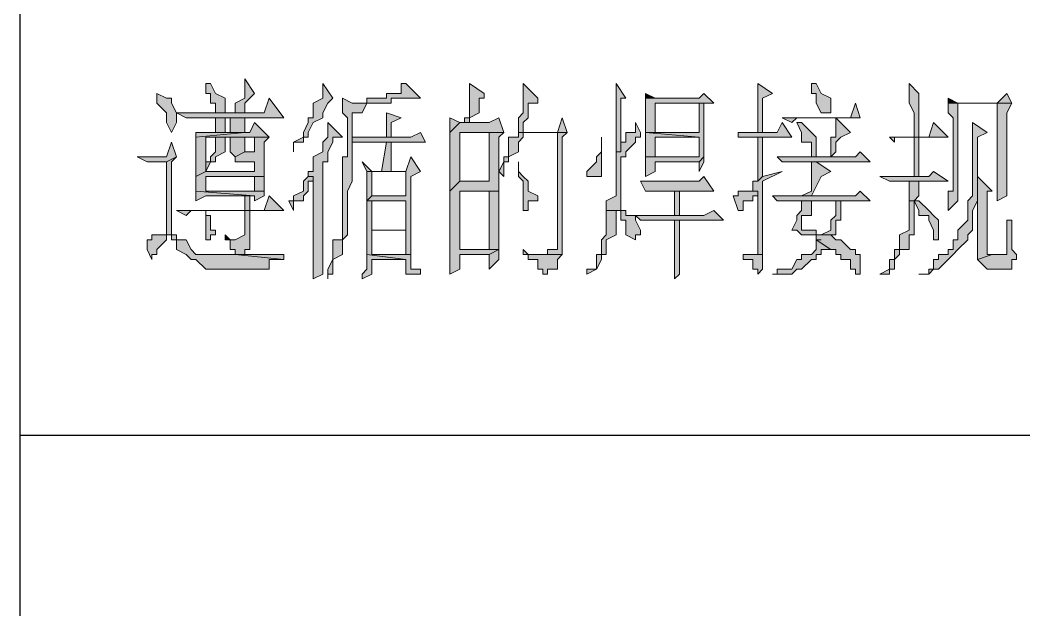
# Model space of a CAD drawing. Header units: millimetres. Extents: x 20 to 821, y 1 to 1134.
# Drawn here: x 557.64 to 594.63, y 965.16 to 986.9 of the extents above; entities that cross this region are included whole.
import ezdxf

# ---------------------------------------------------------------- set-up
doc = ezdxf.new("R2010")
doc.units = ezdxf.units.MM
doc.layers.add('1', color=7, linetype='Continuous')

msp = doc.modelspace()

# ---------------------------------------------------------------- hatches: boundary and pattern name
h = msp.add_hatch(color=0)
h.dxf.hatch_style = 2
h.paths.add_polyline_path([(565.92, 984.741732), (565.92, 984.021732), (565.56, 983.841732), (565.56, 983.481732), (565.92, 983.481732), (565.92, 983.841732), (566.1, 984.021732), (566.28, 984.201732)])
h = msp.add_hatch(color=0)
h.dxf.hatch_style = 2
h.paths.add_polyline_path([(564.48, 984.561732), (564.48, 984.201732), (564.66, 984.201732), (564.66, 983.841732), (564.84, 983.841732), (564.84, 983.481732), (565.2, 983.481732), (565.2, 984.021732), (564.84, 984.201732), (564.66, 984.561732)])
h = msp.add_hatch(color=0)
h.dxf.hatch_style = 2
h.paths.add_polyline_path([(568.8, 984.561732), (568.8, 984.021732), (568.44, 983.841732), (568.44, 983.301732), (568.26, 983.301732), (568.26, 983.121732), (568.08, 982.761732), (568.08, 982.581732), (567.72, 982.401732), (567.72, 982.041732), (567.72, 982.401732), (568.08, 982.401732), (568.08, 982.581732), (568.26, 982.581732), (568.26, 982.761732), (568.44, 983.121732), (568.8, 983.301732), (568.8, 983.481732), (568.98, 983.841732), (569.16, 984.021732)])
h = msp.add_hatch(color=0)
h.dxf.hatch_style = 2
h.paths.add_polyline_path([(571.86, 984.561732), (571.68, 984.561732), (571.68, 984.201732), (571.14, 984.201732), (571.14, 984.021732), (570.42, 984.021732), (570.42, 983.841732), (569.88, 983.841732), (570.42, 983.841732), (571.14, 983.841732), (571.32, 983.841732), (571.32, 984.021732), (572.4, 984.021732)])
h = msp.add_hatch(color=0)
h.dxf.hatch_style = 2
h.paths.add_polyline_path([(574.2, 984.561732), (574.2, 983.301732), (574.02, 983.301732), (574.02, 983.121732), (574.2, 983.121732), (574.2, 983.301732), (574.56, 983.481732), (574.56, 984.021732), (574.74, 984.021732), (574.74, 984.201732)])
h = msp.add_hatch(color=0)
h.dxf.hatch_style = 2
h.paths.add_polyline_path([(576.18, 984.561732), (576.18, 983.481732), (576, 983.301732), (576, 982.761732), (577.44, 982.761732), (577.44, 979.881732), (577.44, 979.701732), (577.44, 978.441732), (577.08, 978.441732), (577.08, 978.261732), (576.9, 978.261732), (577.62, 978.261732), (577.62, 978.441732), (577.62, 982.581732), (577.8, 982.761732), (576.18, 982.761732), (576.18, 983.121732), (576.36, 983.301732), (576.36, 983.841732), (576.72, 983.841732), (576.72, 984.021732)])
h = msp.add_hatch(color=0)
h.dxf.hatch_style = 2
h.paths.add_polyline_path([(579.6, 984.561732), (579.6, 982.041732), (579.78, 982.041732), (579.78, 984.021732), (579.96, 984.021732)])
h = msp.add_hatch(color=0)
h.dxf.hatch_style = 2
h.paths.add_polyline_path([(584.82, 984.561732), (584.82, 982.761732), (585, 982.761732), (585, 984.021732), (585.36, 984.201732)])
h = msp.add_hatch(color=0)
h.dxf.hatch_style = 2
h.paths.add_polyline_path([(586.8, 984.561732), (586.8, 984.201732), (586.98, 984.201732), (586.98, 983.841732), (587.16, 983.481732), (587.52, 983.481732), (587.52, 983.841732), (587.52, 984.021732), (587.16, 984.201732), (586.98, 984.561732)])
h = msp.add_hatch(color=0)
h.dxf.hatch_style = 2
h.paths.add_polyline_path([(590.4, 984.561732), (590.4, 983.841732), (590.58, 983.481732), (590.58, 982.581732), (590.76, 982.581732), (590.76, 984.201732)])
h = msp.add_hatch(color=0)
h.dxf.hatch_style = 2
h.paths.add_polyline_path([(562.68, 984.201732), (562.68, 983.841732), (563.04, 983.481732), (563.04, 983.121732), (563.22, 982.761732), (563.4, 983.121732), (563.4, 983.481732), (563.22, 983.841732), (563.22, 984.021732), (563.04, 984.021732)])
h = msp.add_hatch(color=0)
h.dxf.hatch_style = 2
h.paths.add_polyline_path([(566.82, 984.021732), (566.64, 983.481732), (563.4, 983.481732), (563.76, 983.301732), (567.36, 983.301732)])
h = msp.add_hatch(color=0)
h.dxf.hatch_style = 2
h.paths.add_polyline_path([(569.52, 984.021732), (569.52, 983.481732), (569.7, 983.301732), (569.7, 981.861732), (569.52, 981.861732), (569.52, 979.881732), (569.52, 979.701732), (569.52, 978.801732), (569.16, 978.801732), (569.16, 978.081732), (568.98, 977.721732), (568.98, 977.361732), (568.98, 977.541732), (569.16, 977.541732), (569.16, 977.721732), (569.16, 978.081732), (569.52, 978.261732), (569.52, 978.801732), (569.7, 978.981732), (569.7, 980.601732), (569.88, 980.961732), (569.88, 983.481732), (570.24, 983.481732), (570.42, 983.841732), (569.88, 983.841732)])
h = msp.add_hatch(color=0)
h.dxf.hatch_style = 2
h.paths.add_polyline_path([(580.68, 984.201732), (580.68, 984.021732), (581.04, 984.021732)])
h = msp.add_hatch(color=0)
h.dxf.hatch_style = 2
h.paths.add_polyline_path([(582.84, 984.201732), (582.66, 984.021732), (580.68, 984.021732), (580.68, 983.841732), (580.68, 982.761732), (581.04, 982.761732), (581.04, 983.841732), (582.66, 983.841732), (583.2, 983.841732)])
h = msp.add_hatch(color=0)
h.dxf.hatch_style = 2
h.paths.add_polyline_path([(594, 984.201732), (593.64, 983.841732), (591.84, 983.841732), (591.84, 983.481732), (592.02, 983.301732), (592.02, 980.601732), (591.84, 980.601732), (591.84, 980.241732), (591.84, 979.881732), (592.2, 980.241732), (592.2, 983.841732), (593.64, 983.841732), (594.18, 983.841732)])
h = msp.add_hatch(color=0)
h.dxf.hatch_style = 2
h.paths.add_polyline_path([(591.84, 984.021732), (591.84, 983.841732), (592.2, 983.841732)])
h = msp.add_hatch(color=0)
h.dxf.hatch_style = 2
h.paths.add_polyline_path([(583.2, 983.841732), (582.66, 983.841732), (582.66, 982.761732), (580.68, 982.761732), (582.66, 982.581732), (582.66, 981.861732), (581.04, 981.861732), (580.68, 981.861732), (580.68, 981.681732), (580.68, 981.141732), (581.04, 981.321732), (581.04, 981.681732), (582.66, 981.681732), (582.84, 981.861732), (582.84, 983.481732), (582.84, 983.841732)])
h = msp.add_hatch(color=0)
h.dxf.hatch_style = 2
h.paths.add_polyline_path([(588.42, 983.841732), (588.24, 983.301732), (585.72, 983.301732), (586.08, 983.121732), (586.26, 983.301732), (588.6, 983.301732)])
h = msp.add_hatch(color=0)
h.dxf.hatch_style = 2
h.paths.add_polyline_path([(594.18, 983.841732), (593.64, 983.841732), (593.64, 980.241732), (594, 980.421732), (594, 983.481732)])
h = msp.add_hatch(color=0)
h.dxf.hatch_style = 2
h.paths.add_polyline_path([(565.92, 983.301732), (565.38, 983.301732), (565.38, 982.761732), (564.48, 982.761732), (565.92, 982.761732)])
h = msp.add_hatch(color=0)
h.dxf.hatch_style = 2
h.paths.add_polyline_path([(564.84, 982.761732), (565.2, 982.761732), (565.2, 983.301732), (564.84, 983.301732)])
h = msp.add_hatch(color=0)
h.dxf.hatch_style = 2
h.paths.add_polyline_path([(571.14, 983.481732), (571.14, 982.581732), (569.88, 982.581732), (571.32, 982.581732), (571.32, 983.121732), (571.68, 983.301732)])
h = msp.add_hatch(color=0)
h.dxf.hatch_style = 2
h.paths.add_polyline_path([(573.48, 983.301732), (573.48, 982.761732), (573.84, 983.121732)])
h = msp.add_hatch(color=0)
h.dxf.hatch_style = 2
h.paths.add_polyline_path([(575.28, 983.301732), (574.92, 983.121732), (573.84, 983.121732), (573.48, 982.761732), (573.48, 980.601732), (573.84, 980.961732), (573.84, 982.761732), (574.92, 982.761732), (575.46, 982.761732)])
h = msp.add_hatch(color=0)
h.dxf.hatch_style = 2
h.paths.add_polyline_path([(577.62, 983.301732), (577.44, 982.761732), (576.18, 982.761732), (577.8, 982.761732)])
h = msp.add_hatch(color=0)
h.dxf.hatch_style = 2
h.paths.add_polyline_path([(587.7, 983.301732), (587.7, 982.581732), (587.52, 982.581732), (587.52, 981.861732), (587.16, 981.861732), (587.52, 981.861732), (587.7, 982.041732), (587.7, 982.401732), (587.88, 982.581732), (588.24, 982.761732)])
h = msp.add_hatch(color=0)
h.dxf.hatch_style = 2
h.paths.add_polyline_path([(566.28, 983.121732), (566.1, 982.761732), (565.92, 982.761732), (564.12, 982.581732), (564.12, 981.141732), (564.48, 981.321732), (564.48, 982.581732), (564.84, 982.581732), (566.82, 982.581732)])
h = msp.add_hatch(color=0)
h.dxf.hatch_style = 2
h.paths.add_polyline_path([(568.98, 983.121732), (568.98, 982.581732), (568.8, 982.401732), (568.8, 982.041732), (568.44, 981.861732), (568.44, 981.321732), (568.26, 981.321732), (568.26, 981.141732), (568.44, 981.141732), (568.44, 977.361732), (568.8, 977.541732), (568.8, 981.681732), (568.98, 981.681732), (568.98, 982.041732), (569.16, 982.401732), (569.16, 982.581732), (569.52, 982.581732)])
h = msp.add_hatch(color=0)
h.dxf.hatch_style = 2
h.paths.add_polyline_path([(580.32, 983.121732), (580.32, 982.761732), (579.96, 982.761732), (579.96, 982.401732), (579.78, 982.401732), (579.78, 982.041732), (579.6, 982.041732), (579.6, 980.421732), (579.24, 980.241732), (579.24, 979.881732), (579.78, 979.881732), (579.78, 979.701732), (579.78, 979.521732), (579.96, 979.521732), (579.96, 979.161732), (579.96, 978.981732), (580.32, 978.801732), (580.32, 978.981732), (580.5, 978.981732), (580.5, 979.161732), (580.32, 979.521732), (580.32, 979.701732), (579.96, 979.701732), (579.96, 979.881732), (579.78, 979.881732), (579.78, 981.861732), (579.96, 981.861732), (579.96, 982.041732), (580.32, 982.401732), (580.32, 982.581732), (580.5, 982.581732), (580.5, 982.761732)])
h = msp.add_hatch(color=0)
h.dxf.hatch_style = 2
h.paths.add_polyline_path([(585.72, 983.121732), (585.54, 982.761732), (584.1, 982.761732), (584.1, 982.581732), (586.08, 982.581732)])
h = msp.add_hatch(color=0)
h.dxf.hatch_style = 2
h.paths.add_polyline_path([(586.44, 983.121732), (586.26, 983.121732), (586.44, 982.761732), (586.44, 982.401732), (586.8, 982.401732), (586.8, 981.861732), (586.98, 981.861732), (586.98, 982.581732), (586.8, 982.761732)])
h = msp.add_hatch(color=0)
h.dxf.hatch_style = 2
h.paths.add_polyline_path([(591.3, 983.121732), (591.12, 982.581732), (589.68, 982.581732), (589.86, 982.401732), (589.86, 982.581732), (590.04, 982.581732), (591.84, 982.581732)])
h = msp.add_hatch(color=0)
h.dxf.hatch_style = 2
h.paths.add_polyline_path([(592.74, 983.121732), (592.74, 980.421732), (592.56, 980.241732), (592.56, 979.521732), (592.2, 979.161732), (592.2, 978.981732), (592.2, 978.801732), (592.02, 978.801732), (592.02, 978.441732), (591.84, 978.441732), (591.84, 978.261732), (591.48, 978.261732), (591.48, 978.081732), (591.3, 978.081732), (591.3, 977.721732), (591.12, 977.721732), (591.12, 977.541732), (590.76, 977.541732), (591.12, 977.541732), (591.3, 977.721732), (591.48, 977.721732), (591.84, 978.081732), (592.02, 978.261732), (592.2, 978.441732), (592.56, 978.801732), (592.56, 978.981732), (592.74, 979.161732), (592.74, 979.881732), (592.92, 980.241732), (592.92, 982.581732), (593.28, 982.761732)])
h = msp.add_hatch(color=0)
h.dxf.hatch_style = 2
h.paths.add_polyline_path([(564.12, 982.761732), (564.12, 982.581732), (565.92, 982.761732)])
h = msp.add_hatch(color=0)
h.dxf.hatch_style = 2
h.paths.add_polyline_path([(566.82, 982.581732), (566.28, 982.581732), (566.28, 982.041732), (565.92, 982.041732), (565.56, 981.861732), (565.56, 981.681732), (565.92, 981.681732), (566.28, 981.681732), (566.28, 981.321732), (564.48, 981.321732), (564.12, 981.141732), (564.12, 980.601732), (566.28, 980.421732), (566.28, 980.241732), (566.64, 980.421732), (566.64, 980.601732), (564.48, 980.601732), (564.48, 981.141732), (566.28, 981.141732), (566.64, 981.141732), (566.64, 982.401732)])
h = msp.add_hatch(color=0)
h.dxf.hatch_style = 2
h.paths.add_polyline_path([(564.84, 982.581732), (564.84, 982.041732), (564.66, 981.861732), (564.66, 981.681732), (564.48, 981.681732), (564.48, 981.321732), (564.66, 981.681732), (564.84, 981.681732), (564.84, 981.861732), (565.2, 982.041732), (565.2, 982.581732), (565.38, 982.581732)])
h = msp.add_hatch(color=0)
h.dxf.hatch_style = 2
h.paths.add_polyline_path([(565.92, 982.581732), (564.84, 982.581732), (565.38, 982.581732), (565.38, 982.041732), (565.56, 981.861732), (565.92, 982.041732)])
h = msp.add_hatch(color=0)
h.dxf.hatch_style = 2
h.paths.add_polyline_path([(572.4, 982.761732), (572.04, 982.581732), (569.88, 982.581732), (569.88, 982.401732), (572.58, 982.401732)])
h = msp.add_hatch(color=0)
h.dxf.hatch_style = 2
h.paths.add_polyline_path([(575.46, 982.761732), (574.92, 982.761732), (574.92, 980.961732), (573.84, 980.961732), (573.48, 980.601732), (573.48, 977.541732), (573.84, 977.721732), (573.84, 978.261732), (574.92, 978.261732), (575.28, 978.441732), (573.84, 978.441732), (573.84, 980.601732), (575.28, 980.601732), (575.28, 980.961732), (575.28, 982.581732)])
h = msp.add_hatch(color=0)
h.dxf.hatch_style = 2
h.paths.add_polyline_path([(576, 982.761732), (576, 982.581732), (575.64, 982.581732), (575.64, 981.861732), (575.46, 981.861732), (575.46, 981.681732), (575.28, 981.321732), (575.46, 981.141732), (575.46, 981.681732), (575.64, 981.681732), (575.64, 981.861732), (576, 982.041732), (576, 982.401732), (576.18, 982.581732), (576.18, 982.761732), (577.44, 982.761732)])
h = msp.add_hatch(color=0)
h.dxf.hatch_style = 2
h.paths.add_polyline_path([(579.06, 982.581732), (579.06, 982.041732), (578.88, 981.861732), (578.88, 981.681732), (578.52, 981.321732), (578.52, 981.141732), (578.88, 981.141732), (579.06, 981.141732), (579.06, 981.321732)])
h = msp.add_hatch(color=0)
h.dxf.hatch_style = 2
h.paths.add_polyline_path([(580.68, 982.761732), (580.68, 981.861732), (581.04, 981.861732), (581.04, 982.581732), (582.66, 982.581732)])
h = msp.add_hatch(color=0)
h.dxf.hatch_style = 2
h.paths.add_polyline_path([(585, 982.581732), (584.82, 982.581732), (584.82, 980.961732), (585, 981.141732)])
h = msp.add_hatch(color=0)
h.dxf.hatch_style = 2
h.paths.add_polyline_path([(590.58, 981.141732), (590.76, 981.141732), (590.76, 982.581732), (590.58, 982.581732)])
h = msp.add_hatch(color=0)
h.dxf.hatch_style = 2
h.paths.add_polyline_path([(563.22, 982.401732), (563.04, 981.861732), (561.96, 981.861732), (562.32, 981.681732), (563.04, 981.681732), (563.4, 981.861732)])
h = msp.add_hatch(color=0)
h.dxf.hatch_style = 2
h.paths.add_polyline_path([(571.32, 982.401732), (571.14, 982.401732), (570.96, 981.321732), (570.6, 981.321732), (571.32, 981.321732)])
h = msp.add_hatch(color=0)
h.dxf.hatch_style = 2
h.paths.add_polyline_path([(563.4, 981.861732), (563.04, 981.681732), (563.04, 978.981732), (562.68, 978.981732), (563.22, 978.981732), (563.22, 978.801732), (563.4, 978.801732), (563.4, 978.441732), (563.76, 978.261732), (563.94, 978.081732), (564.12, 978.081732), (564.48, 977.721732), (565.2, 977.721732), (566.82, 977.721732), (566.82, 978.081732), (567.36, 978.081732), (565.56, 978.261732), (564.12, 978.261732), (563.94, 978.441732), (563.76, 978.801732), (563.4, 978.801732), (563.4, 978.981732), (563.22, 978.981732), (563.22, 979.161732), (563.22, 981.681732)])
h = msp.add_hatch(color=0)
h.dxf.hatch_style = 2
h.paths.add_polyline_path([(572.04, 981.861732), (571.86, 981.321732), (570.42, 981.321732), (571.86, 981.321732), (571.86, 980.421732), (570.6, 980.421732), (570.42, 980.241732), (571.86, 980.241732), (571.86, 979.161732), (570.6, 979.161732), (571.86, 979.161732), (571.86, 978.261732), (570.6, 978.261732), (572.04, 978.261732), (572.04, 978.441732), (572.04, 981.141732), (572.4, 981.321732)])
h = msp.add_hatch(color=0)
h.dxf.hatch_style = 2
h.paths.add_polyline_path([(582.84, 981.861732), (582.66, 981.681732), (582.66, 981.321732), (582.84, 981.681732)])
h = msp.add_hatch(color=0)
h.dxf.hatch_style = 2
h.paths.add_polyline_path([(588.6, 982.041732), (588.42, 981.861732), (585.54, 981.861732), (585.72, 981.681732), (588.96, 981.681732)])
h = msp.add_hatch(color=0)
h.dxf.hatch_style = 2
h.paths.add_polyline_path([(570.24, 981.681732), (570.42, 981.321732), (571.32, 981.321732), (570.6, 981.321732)])
h = msp.add_hatch(color=0)
h.dxf.hatch_style = 2
h.paths.add_polyline_path([(576, 981.681732), (576, 981.141732), (576.18, 980.961732), (576.18, 979.881732), (576.36, 979.881732), (576.36, 980.241732), (576.72, 980.241732), (576.72, 980.421732), (576.36, 980.601732), (576.36, 980.961732), (576.18, 981.141732), (576, 981.321732)])
h = msp.add_hatch(color=0)
h.dxf.hatch_style = 2
h.paths.add_polyline_path([(586.98, 981.681732), (586.8, 981.681732), (586.8, 981.321732), (586.8, 980.601732), (586.44, 980.421732), (586.8, 980.421732), (587.16, 981.141732), (587.52, 981.321732)])
h = msp.add_hatch(color=0)
h.dxf.hatch_style = 2
h.paths.add_polyline_path([(566.64, 981.141732), (566.28, 981.141732), (566.28, 980.601732), (564.48, 980.601732), (566.64, 980.601732)])
h = msp.add_hatch(color=0)
h.dxf.hatch_style = 2
h.paths.add_polyline_path([(568.26, 981.141732), (568.08, 980.961732), (568.08, 980.601732), (567.72, 980.421732), (567.72, 980.241732), (567.54, 980.241732), (567.72, 979.881732), (567.72, 980.241732), (568.08, 980.241732), (568.08, 980.421732), (568.26, 980.601732), (568.26, 980.961732), (568.44, 980.961732), (568.44, 981.141732)])
h = msp.add_hatch(color=0)
h.dxf.hatch_style = 2
h.paths.add_polyline_path([(570.42, 981.321732), (570.42, 980.241732), (570.6, 980.421732), (570.6, 981.321732), (571.86, 981.321732)])
h = msp.add_hatch(color=0)
h.dxf.hatch_style = 2
h.paths.add_polyline_path([(582.84, 981.141732), (582.66, 980.961732), (580.5, 980.961732), (580.68, 980.601732), (583.2, 980.601732)])
h = msp.add_hatch(color=0)
h.dxf.hatch_style = 2
h.paths.add_polyline_path([(585.72, 981.321732), (585, 981.141732), (584.82, 980.961732), (584.64, 980.961732), (584.64, 980.601732), (584.28, 980.601732), (584.82, 980.601732), (584.82, 978.261732), (585, 978.261732), (585, 980.961732)])
h = msp.add_hatch(color=0)
h.dxf.hatch_style = 2
h.paths.add_polyline_path([(591.3, 981.321732), (591.12, 981.141732), (589.32, 981.141732), (589.68, 980.961732), (591.84, 980.961732)])
h = msp.add_hatch(color=0)
h.dxf.hatch_style = 2
h.paths.add_polyline_path([(592.92, 981.141732), (592.92, 978.081732), (593.46, 978.261732), (593.28, 978.261732), (593.28, 978.441732), (593.28, 980.601732), (593.46, 980.601732)])
h = msp.add_hatch(color=0)
h.dxf.hatch_style = 2
h.paths.add_polyline_path([(590.76, 980.961732), (590.4, 980.961732), (590.4, 980.601732), (590.4, 980.241732), (590.58, 980.241732), (590.76, 979.881732), (590.76, 979.701732), (591.12, 979.701732), (591.12, 979.521732), (591.3, 979.161732), (591.3, 978.801732), (591.48, 978.801732), (591.48, 979.521732), (591.3, 979.701732), (591.12, 979.881732), (590.76, 980.241732), (590.58, 980.241732), (590.76, 980.421732)])
h = msp.add_hatch(color=0)
h.dxf.hatch_style = 2
h.paths.add_polyline_path([(566.82, 980.421732), (566.64, 979.881732), (563.4, 979.881732), (563.76, 979.701732), (563.94, 979.881732), (567.36, 979.881732)])
h = msp.add_hatch(color=0)
h.dxf.hatch_style = 2
h.paths.add_polyline_path([(564.12, 980.601732), (564.12, 980.241732), (564.48, 980.421732), (566.28, 980.421732)])
h = msp.add_hatch(color=0)
h.dxf.hatch_style = 2
h.paths.add_polyline_path([(565.92, 979.881732), (566.1, 979.881732), (566.1, 980.421732), (565.92, 980.421732)])
h = msp.add_hatch(color=0)
h.dxf.hatch_style = 2
h.paths.add_polyline_path([(570.42, 980.241732), (570.42, 978.261732), (571.86, 978.081732), (571.86, 977.541732), (572.4, 977.541732), (572.4, 977.721732), (572.04, 977.721732), (572.04, 978.261732), (570.6, 978.261732), (570.6, 979.161732), (571.86, 979.161732), (570.6, 979.161732), (570.6, 980.241732), (571.86, 980.241732)])
h = msp.add_hatch(color=0)
h.dxf.hatch_style = 2
h.paths.add_polyline_path([(575.28, 980.601732), (574.92, 980.601732), (574.92, 978.441732), (573.84, 978.441732), (575.28, 978.441732)])
h = msp.add_hatch(color=0)
h.dxf.hatch_style = 2
h.paths.add_polyline_path([(581.76, 979.701732), (581.94, 979.701732), (581.94, 980.601732), (581.76, 980.601732)])
h = msp.add_hatch(color=0)
h.dxf.hatch_style = 2
h.paths.add_polyline_path([(584.28, 980.601732), (584.1, 980.601732), (584.1, 980.421732), (583.92, 980.421732), (584.1, 979.881732), (584.28, 979.881732), (584.28, 980.241732), (584.64, 980.241732), (584.64, 980.421732), (584.82, 980.421732), (584.82, 980.601732)])
h = msp.add_hatch(color=0)
h.dxf.hatch_style = 2
h.paths.add_polyline_path([(588.6, 980.601732), (588.42, 980.421732), (585.36, 980.421732), (585.54, 980.241732), (588.96, 980.241732)])
h = msp.add_hatch(color=0)
h.dxf.hatch_style = 2
h.paths.add_polyline_path([(586.44, 980.241732), (586.44, 979.881732), (586.26, 979.701732), (586.26, 979.521732), (586.08, 979.161732), (586.26, 979.161732), (586.44, 978.981732), (586.98, 978.981732), (586.98, 978.801732), (587.16, 978.801732), (586.98, 978.801732), (587.52, 978.441732), (587.7, 978.441732), (587.7, 978.261732), (587.88, 978.261732), (587.88, 978.081732), (588.24, 978.081732), (588.24, 977.721732), (588.42, 977.721732), (588.42, 977.541732), (588.6, 977.541732), (588.6, 977.721732), (588.6, 978.261732), (588.42, 978.261732), (588.42, 978.441732), (588.24, 978.441732), (587.88, 978.801732), (587.7, 978.801732), (587.52, 978.981732), (587.7, 978.981732), (587.16, 978.981732), (586.98, 978.981732), (586.98, 979.161732), (586.44, 979.161732), (586.44, 979.521732), (586.44, 979.701732), (586.8, 979.701732), (586.8, 980.241732), (587.7, 980.241732)])
h = msp.add_hatch(color=0)
h.dxf.hatch_style = 2
h.paths.add_polyline_path([(588.24, 980.241732), (586.44, 980.241732), (587.7, 980.241732), (587.7, 979.701732), (587.52, 979.521732), (587.52, 979.161732), (587.16, 978.981732), (587.7, 978.981732), (587.7, 979.161732), (587.7, 979.521732), (587.88, 979.521732), (587.88, 980.241732)])
h = msp.add_hatch(color=0)
h.dxf.hatch_style = 2
h.paths.add_polyline_path([(590.4, 980.241732), (590.4, 979.161732), (590.04, 978.981732), (590.04, 978.441732), (589.86, 978.441732), (589.86, 978.081732), (589.68, 978.081732), (589.68, 977.721732), (589.32, 977.541732), (589.68, 977.541732), (589.68, 977.721732), (589.86, 977.721732), (589.86, 978.081732), (590.04, 978.261732), (590.04, 978.441732), (590.4, 978.441732), (590.4, 978.981732), (590.58, 978.981732), (590.58, 980.241732)])
h = msp.add_hatch(color=0)
h.dxf.hatch_style = 2
h.paths.add_polyline_path([(564.48, 979.881732), (564.48, 978.801732), (564.66, 978.801732), (564.66, 978.981732), (564.84, 978.981732), (564.84, 979.161732), (564.66, 979.161732), (564.66, 979.701732), (564.48, 979.701732)])
h = msp.add_hatch(color=0)
h.dxf.hatch_style = 2
h.paths.add_polyline_path([(566.1, 979.881732), (565.92, 979.881732), (565.92, 979.161732), (565.92, 978.981732), (565.56, 978.801732), (565.2, 978.801732), (565.38, 978.801732), (565.38, 978.441732), (565.56, 978.441732), (565.56, 978.261732), (565.92, 978.261732), (565.92, 978.441732), (566.1, 978.441732)])
h = msp.add_hatch(color=0)
h.dxf.hatch_style = 2
h.paths.add_polyline_path([(579.24, 979.881732), (579.24, 978.981732), (579.06, 978.801732), (579.06, 978.261732), (578.88, 978.261732), (578.88, 977.721732), (578.52, 977.721732), (578.52, 977.541732), (578.88, 977.721732), (579.06, 978.081732), (579.06, 978.261732), (579.24, 978.261732), (579.24, 978.441732), (579.24, 978.801732), (579.6, 978.981732), (579.6, 979.881732), (579.78, 979.881732)])
h = msp.add_hatch(color=0)
h.dxf.hatch_style = 2
h.paths.add_polyline_path([(583.2, 979.881732), (582.84, 979.701732), (580.32, 979.701732), (580.5, 979.521732), (583.56, 979.521732)])
h = msp.add_hatch(color=0)
h.dxf.hatch_style = 2
h.paths.add_polyline_path([(581.94, 979.521732), (581.76, 979.521732), (581.76, 979.161732), (581.76, 977.361732), (581.94, 977.541732)])
h = msp.add_hatch(color=0)
h.dxf.hatch_style = 2
h.paths.add_polyline_path([(594.18, 979.521732), (594, 979.521732), (594, 979.161732), (594, 978.261732), (593.64, 978.261732), (593.46, 978.261732), (592.92, 978.081732), (593.28, 977.721732), (594.18, 977.721732), (594.18, 978.081732), (594.36, 978.081732), (594.36, 978.261732), (594.18, 978.441732)])
h = msp.add_hatch(color=0)
h.dxf.hatch_style = 2
h.paths.add_polyline_path([(562.68, 978.981732), (562.5, 978.981732), (562.5, 978.801732), (562.32, 978.801732), (562.32, 978.441732), (562.5, 978.081732), (562.5, 978.261732), (562.68, 978.261732), (562.68, 978.441732), (563.04, 978.801732), (563.04, 978.981732), (563.22, 978.981732)])
h = msp.add_hatch(color=0)
h.dxf.hatch_style = 2
h.paths.add_polyline_path([(565.2, 978.981732), (565.2, 978.801732), (565.56, 978.801732), (565.38, 978.801732)])
h = msp.add_hatch(color=0)
h.dxf.hatch_style = 2
h.paths.add_polyline_path([(586.98, 978.801732), (586.98, 978.441732), (586.8, 978.261732), (586.44, 978.261732), (586.44, 978.081732), (586.26, 978.081732), (586.08, 977.721732), (585.54, 977.721732), (585.54, 977.541732), (585.36, 977.541732), (585.54, 977.541732), (586.08, 977.541732), (586.26, 977.721732), (586.44, 977.721732), (586.8, 978.081732), (586.98, 978.081732), (586.98, 978.261732), (587.16, 978.261732), (587.16, 978.441732), (587.52, 978.441732)])
h = msp.add_hatch(color=0)
h.dxf.hatch_style = 2
h.paths.add_polyline_path([(575.28, 978.441732), (574.92, 978.261732), (574.92, 977.721732), (575.28, 978.081732)])
h = msp.add_hatch(color=0)
h.dxf.hatch_style = 2
h.paths.add_polyline_path([(576.18, 978.441732), (576.18, 978.261732), (576.36, 978.261732), (576.36, 978.081732), (576.72, 978.081732), (576.72, 977.721732), (576.9, 977.721732), (576.9, 977.541732), (577.08, 977.541732), (577.08, 977.721732), (577.44, 977.721732), (577.44, 978.081732), (577.62, 978.261732), (576.36, 978.261732)])
h = msp.add_hatch(color=0)
h.dxf.hatch_style = 2
h.paths.add_polyline_path([(567.36, 978.261732), (565.56, 978.261732), (567.36, 978.081732)])
h = msp.add_hatch(color=0)
h.dxf.hatch_style = 2
h.paths.add_polyline_path([(570.42, 978.261732), (570.42, 977.721732), (570.24, 977.541732), (570.24, 977.361732), (570.6, 977.541732), (570.6, 978.081732), (571.86, 978.081732)])
h = msp.add_hatch(color=0)
h.dxf.hatch_style = 2
h.paths.add_polyline_path([(584.28, 978.261732), (584.28, 978.081732), (584.64, 978.081732), (584.64, 977.721732), (584.82, 977.721732), (584.82, 977.541732), (585, 977.721732), (585, 978.261732), (584.82, 978.261732)])

# ---------------------------------------------------------------- linework, layer by layer
at = {"layer": '1', "color": 0, "lineweight": 25}
for points in [[(557.64, 0.501732), (557.64, 1133.601732)], [(557.64, 971.601732), (821.16, 971.601732)]]:
    msp.add_lwpolyline(points, dxfattribs=at)
at = {"layer": '1', "color": 0, "lineweight": 5}
for points in [[(565.92, 984.741732), (565.92, 984.021732), (565.56, 983.841732), (565.56, 983.481732), (565.92, 983.481732), (565.92, 983.841732), (566.1, 984.021732), (566.28, 984.201732), (565.92, 984.741732)], [(564.48, 984.561732), (564.48, 984.201732), (564.66, 984.201732), (564.66, 983.841732), (564.84, 983.841732), (564.84, 983.481732), (565.2, 983.481732), (565.2, 984.021732), (564.84, 984.201732), (564.66, 984.561732), (564.48, 984.561732)], [(568.8, 984.561732), (568.8, 984.021732), (568.44, 983.841732), (568.44, 983.301732), (568.26, 983.301732), (568.26, 983.121732), (568.08, 982.761732), (568.08, 982.581732), (567.72, 982.401732), (567.72, 982.041732), (567.72, 982.401732), (568.08, 982.401732), (568.08, 982.581732), (568.26, 982.581732), (568.26, 982.761732), (568.44, 983.121732), (568.44, 983.121732), (568.8, 983.301732), (568.8, 983.481732), (568.98, 983.841732), (569.16, 984.021732), (568.8, 984.561732)], [(571.86, 984.561732), (571.68, 984.561732), (571.68, 984.201732), (571.14, 984.201732), (571.14, 984.021732), (570.42, 984.021732), (570.42, 983.841732), (569.88, 983.841732), (570.42, 983.841732), (571.14, 983.841732), (571.14, 983.841732), (571.32, 983.841732), (571.32, 984.021732), (572.4, 984.021732), (571.86, 984.561732)], [(574.2, 984.561732), (574.2, 983.301732), (574.02, 983.301732), (574.02, 983.121732), (574.2, 983.121732), (574.2, 983.301732), (574.56, 983.481732), (574.56, 984.021732), (574.74, 984.021732), (574.74, 984.201732), (574.2, 984.561732)], [(576.18, 984.561732), (576.18, 983.481732), (576, 983.301732), (576, 982.761732), (577.44, 982.761732), (577.44, 979.881732), (577.44, 979.701732), (577.44, 978.441732), (577.08, 978.441732), (577.08, 978.261732), (576.9, 978.261732), (577.62, 978.261732), (577.62, 978.441732), (577.62, 982.581732), (577.8, 982.761732), (576.18, 982.761732), (576.18, 983.121732), (576.36, 983.301732), (576.36, 983.841732), (576.72, 983.841732), (576.72, 984.021732), (576.18, 984.561732)], [(579.6, 984.561732), (579.6, 982.041732), (579.78, 982.041732), (579.78, 984.021732), (579.96, 984.021732), (579.6, 984.561732)], [(584.82, 984.561732), (584.82, 982.761732), (585, 982.761732), (585, 984.021732), (585.36, 984.201732), (584.82, 984.561732)], [(586.8, 984.561732), (586.8, 984.201732), (586.98, 984.201732), (586.98, 983.841732), (587.16, 983.481732), (587.52, 983.481732), (587.52, 983.841732), (587.52, 984.021732), (587.16, 984.201732), (586.98, 984.561732), (586.8, 984.561732)], [(590.4, 984.561732), (590.4, 983.841732), (590.58, 983.481732), (590.58, 982.581732), (590.76, 982.581732), (590.76, 984.201732), (590.4, 984.561732)], [(562.68, 984.201732), (562.68, 983.841732), (563.04, 983.481732), (563.04, 983.121732), (563.22, 982.761732), (563.4, 983.121732), (563.4, 983.481732), (563.22, 983.841732), (563.22, 984.021732), (563.04, 984.021732), (562.68, 984.201732), (562.68, 984.201732)], [(566.82, 984.021732), (566.64, 983.481732), (563.4, 983.481732), (563.76, 983.301732), (567.36, 983.301732), (566.82, 984.021732)], [(569.52, 984.021732), (569.52, 983.481732), (569.7, 983.301732), (569.7, 981.861732), (569.52, 981.861732), (569.52, 979.881732), (569.52, 979.701732), (569.52, 978.801732), (569.16, 978.801732), (569.16, 978.081732), (568.98, 977.721732), (568.98, 977.361732), (568.98, 977.541732), (569.16, 977.541732), (569.16, 977.721732), (569.16, 978.081732), (569.52, 978.261732), (569.52, 978.801732), (569.7, 978.981732), (569.7, 980.601732), (569.88, 980.961732), (569.88, 983.481732), (570.24, 983.481732), (570.42, 983.841732), (569.88, 983.841732), (569.52, 984.021732)], [(580.68, 984.201732), (580.68, 984.021732), (581.04, 984.021732), (580.68, 984.201732)], [(582.84, 984.201732), (582.66, 984.021732), (580.68, 984.021732), (580.68, 983.841732), (580.68, 982.761732), (581.04, 982.761732), (581.04, 983.841732), (582.66, 983.841732), (583.2, 983.841732), (582.84, 984.201732)], [(594, 984.201732), (593.64, 983.841732), (591.84, 983.841732), (591.84, 983.481732), (592.02, 983.301732), (592.02, 980.601732), (591.84, 980.601732), (591.84, 980.241732), (591.84, 979.881732), (592.2, 980.241732), (592.2, 983.841732), (593.64, 983.841732), (594.18, 983.841732), (594, 984.201732)], [(591.84, 984.021732), (591.84, 983.841732), (592.2, 983.841732), (591.84, 984.021732)], [(583.2, 983.841732), (582.66, 983.841732), (582.66, 982.761732), (580.68, 982.761732), (582.66, 982.581732), (582.66, 981.861732), (581.04, 981.861732), (580.68, 981.861732), (580.68, 981.681732), (580.68, 981.141732), (581.04, 981.321732), (581.04, 981.681732), (582.66, 981.681732), (582.84, 981.861732), (582.84, 983.481732), (582.84, 983.841732), (583.2, 983.841732)], [(588.42, 983.841732), (588.24, 983.301732), (585.72, 983.301732), (586.08, 983.121732), (586.26, 983.301732), (588.6, 983.301732), (588.42, 983.841732)], [(594.18, 983.841732), (593.64, 983.841732), (593.64, 980.241732), (594, 980.421732), (594, 983.481732), (594.18, 983.841732)], [(565.92, 983.301732), (565.38, 983.301732), (565.38, 982.761732), (564.48, 982.761732), (565.92, 982.761732), (565.92, 983.301732)], [(564.84, 982.761732), (565.2, 982.761732), (565.2, 983.301732), (564.84, 983.301732), (564.84, 982.761732)], [(571.14, 983.481732), (571.14, 982.581732), (569.88, 982.581732), (571.32, 982.581732), (571.32, 983.121732), (571.68, 983.301732), (571.14, 983.481732)], [(573.48, 983.301732), (573.48, 982.761732), (573.84, 983.121732), (573.48, 983.301732)], [(575.28, 983.301732), (574.92, 983.121732), (573.84, 983.121732), (573.48, 982.761732), (573.48, 980.601732), (573.84, 980.961732), (573.84, 982.761732), (574.92, 982.761732), (575.46, 982.761732), (575.28, 983.301732)], [(577.62, 983.301732), (577.44, 982.761732), (576.18, 982.761732), (577.8, 982.761732), (577.62, 983.301732)], [(587.7, 983.301732), (587.7, 982.581732), (587.52, 982.581732), (587.52, 981.861732), (587.16, 981.861732), (587.52, 981.861732), (587.7, 982.041732), (587.7, 982.401732), (587.88, 982.581732), (588.24, 982.761732), (587.7, 983.301732)], [(566.28, 983.121732), (566.1, 982.761732), (565.92, 982.761732), (564.12, 982.581732), (564.12, 981.141732), (564.48, 981.321732), (564.48, 982.581732), (564.84, 982.581732), (566.82, 982.581732), (566.28, 983.121732)], [(568.98, 983.121732), (568.98, 982.581732), (568.8, 982.401732), (568.8, 982.041732), (568.44, 981.861732), (568.44, 981.321732), (568.26, 981.321732), (568.26, 981.141732), (568.44, 981.141732), (568.44, 977.361732), (568.8, 977.541732), (568.8, 981.681732), (568.98, 981.681732), (568.98, 982.041732), (569.16, 982.401732), (569.16, 982.581732), (569.52, 982.581732), (568.98, 983.121732)], [(580.32, 983.121732), (580.32, 982.761732), (579.96, 982.761732), (579.96, 982.401732), (579.78, 982.401732), (579.78, 982.041732), (579.6, 982.041732), (579.6, 980.421732), (579.24, 980.241732), (579.24, 979.881732), (579.78, 979.881732), (579.78, 979.701732), (579.78, 979.521732), (579.96, 979.521732), (579.96, 979.161732), (579.96, 978.981732), (580.32, 978.801732), (580.32, 978.981732), (580.5, 978.981732), (580.5, 979.161732), (580.32, 979.521732), (580.32, 979.701732), (579.96, 979.701732), (579.96, 979.881732), (579.78, 979.881732), (579.78, 981.861732), (579.96, 981.861732), (579.96, 982.041732), (580.32, 982.401732), (580.32, 982.581732), (580.5, 982.581732), (580.5, 982.761732), (580.32, 983.121732)], [(585.72, 983.121732), (585.54, 982.761732), (584.1, 982.761732), (584.1, 982.581732), (586.08, 982.581732), (585.72, 983.121732)], [(586.44, 983.121732), (586.26, 983.121732), (586.44, 982.761732), (586.44, 982.401732), (586.8, 982.401732), (586.8, 981.861732), (586.98, 981.861732), (586.98, 982.581732), (586.8, 982.761732), (586.44, 983.121732)], [(591.3, 983.121732), (591.12, 982.581732), (589.68, 982.581732), (589.86, 982.401732), (589.86, 982.581732), (590.04, 982.581732), (591.84, 982.581732), (591.3, 983.121732)], [(592.74, 983.121732), (592.74, 980.421732), (592.56, 980.241732), (592.56, 979.521732), (592.2, 979.161732), (592.2, 978.981732), (592.2, 978.981732), (592.2, 978.801732), (592.02, 978.801732), (592.02, 978.441732), (591.84, 978.441732), (591.84, 978.261732), (591.48, 978.261732), (591.48, 978.081732), (591.3, 978.081732), (591.3, 977.721732), (591.12, 977.721732), (591.12, 977.541732), (590.76, 977.541732), (591.12, 977.541732), (591.3, 977.721732), (591.48, 977.721732), (591.84, 978.081732), (592.02, 978.261732), (592.2, 978.441732), (592.56, 978.801732), (592.56, 978.981732), (592.74, 979.161732), (592.74, 979.881732), (592.92, 980.241732), (592.92, 982.581732), (593.28, 982.761732), (592.74, 983.121732)], [(564.12, 982.761732), (564.12, 982.581732), (565.92, 982.761732), (564.12, 982.761732)], [(566.82, 982.581732), (566.28, 982.581732), (566.28, 982.041732), (565.92, 982.041732), (565.56, 981.861732), (565.56, 981.681732), (565.92, 981.681732), (566.28, 981.681732), (566.28, 981.321732), (564.48, 981.321732), (564.12, 981.141732), (564.12, 980.601732), (566.28, 980.421732), (566.28, 980.241732), (566.64, 980.421732), (566.64, 980.601732), (564.48, 980.601732), (564.48, 981.141732), (566.28, 981.141732), (566.64, 981.141732), (566.64, 982.401732), (566.82, 982.581732)], [(564.84, 982.581732), (564.84, 982.041732), (564.66, 981.861732), (564.66, 981.681732), (564.48, 981.681732), (564.48, 981.321732), (564.66, 981.681732), (564.84, 981.681732), (564.84, 981.861732), (565.2, 982.041732), (565.2, 982.581732), (565.38, 982.581732), (564.84, 982.581732)], [(565.92, 982.581732), (564.84, 982.581732), (565.38, 982.581732), (565.38, 982.041732), (565.56, 981.861732), (565.92, 982.041732), (565.92, 982.581732)], [(572.4, 982.761732), (572.04, 982.581732), (569.88, 982.581732), (569.88, 982.401732), (572.58, 982.401732), (572.4, 982.761732)], [(575.46, 982.761732), (574.92, 982.761732), (574.92, 980.961732), (573.84, 980.961732), (573.48, 980.601732), (573.48, 977.541732), (573.84, 977.721732), (573.84, 978.261732), (574.92, 978.261732), (575.28, 978.441732), (573.84, 978.441732), (573.84, 980.601732), (575.28, 980.601732), (575.28, 980.961732), (575.28, 982.581732), (575.46, 982.761732)], [(576, 982.761732), (576, 982.581732), (575.64, 982.581732), (575.64, 981.861732), (575.46, 981.861732), (575.46, 981.681732), (575.28, 981.321732), (575.46, 981.141732), (575.46, 981.681732), (575.64, 981.681732), (575.64, 981.861732), (576, 982.041732), (576, 982.401732), (576.18, 982.581732), (576.18, 982.761732), (577.44, 982.761732), (576, 982.761732)], [(579.06, 982.581732), (579.06, 982.041732), (578.88, 981.861732), (578.88, 981.681732), (578.52, 981.321732), (578.52, 981.141732), (578.88, 981.141732), (579.06, 981.141732), (579.06, 981.321732), (579.06, 982.581732)], [(580.68, 982.761732), (580.68, 981.861732), (581.04, 981.861732), (581.04, 982.581732), (582.66, 982.581732), (580.68, 982.761732)], [(585, 982.581732), (584.82, 982.581732), (584.82, 980.961732), (585, 981.141732), (585, 982.581732)], [(590.58, 981.141732), (590.76, 981.141732), (590.76, 982.581732), (590.58, 982.581732), (590.58, 981.141732)], [(563.22, 982.401732), (563.04, 981.861732), (561.96, 981.861732), (562.32, 981.681732), (563.04, 981.681732), (563.4, 981.861732), (563.22, 982.401732)], [(571.32, 982.401732), (571.14, 982.401732), (570.96, 981.321732), (570.6, 981.321732), (571.32, 981.321732), (571.32, 982.401732)], [(563.4, 981.861732), (563.04, 981.681732), (563.04, 978.981732), (562.68, 978.981732), (563.22, 978.981732), (563.22, 978.801732), (563.4, 978.801732), (563.4, 978.441732), (563.76, 978.261732), (563.94, 978.081732), (564.12, 978.081732), (564.48, 977.721732), (565.2, 977.721732), (565.2, 977.721732), (566.82, 977.721732), (566.82, 978.081732), (567.36, 978.081732), (565.56, 978.261732), (564.12, 978.261732), (563.94, 978.441732), (563.76, 978.801732), (563.4, 978.801732), (563.4, 978.981732), (563.22, 978.981732), (563.22, 979.161732), (563.22, 981.681732), (563.4, 981.861732)], [(572.04, 981.861732), (571.86, 981.321732), (570.42, 981.321732), (571.86, 981.321732), (571.86, 980.421732), (570.6, 980.421732), (570.42, 980.241732), (571.86, 980.241732), (571.86, 979.161732), (570.6, 979.161732), (571.86, 979.161732), (571.86, 978.261732), (570.6, 978.261732), (572.04, 978.261732), (572.04, 978.441732), (572.04, 981.141732), (572.4, 981.321732), (572.04, 981.861732)], [(582.84, 981.861732), (582.66, 981.681732), (582.66, 981.321732), (582.84, 981.681732), (582.84, 981.861732)], [(588.6, 982.041732), (588.42, 981.861732), (585.54, 981.861732), (585.72, 981.681732), (588.96, 981.681732), (588.6, 982.041732)], [(570.24, 981.681732), (570.42, 981.321732), (571.32, 981.321732), (570.6, 981.321732), (570.24, 981.681732)], [(576, 981.681732), (576, 981.141732), (576.18, 980.961732), (576.18, 979.881732), (576.36, 979.881732), (576.36, 980.241732), (576.72, 980.241732), (576.72, 980.421732), (576.36, 980.601732), (576.36, 980.961732), (576.18, 981.141732), (576, 981.321732), (576, 981.681732)], [(586.98, 981.681732), (586.8, 981.681732), (586.8, 981.321732), (586.8, 980.601732), (586.44, 980.421732), (586.8, 980.421732), (587.16, 981.141732), (587.52, 981.321732), (586.98, 981.681732)], [(566.64, 981.141732), (566.28, 981.141732), (566.28, 980.601732), (564.48, 980.601732), (566.64, 980.601732), (566.64, 981.141732)], [(568.26, 981.141732), (568.08, 980.961732), (568.08, 980.601732), (567.72, 980.421732), (567.72, 980.241732), (567.54, 980.241732), (567.72, 979.881732), (567.72, 980.241732), (568.08, 980.241732), (568.08, 980.421732), (568.26, 980.601732), (568.26, 980.961732), (568.44, 980.961732), (568.44, 981.141732), (568.26, 981.141732)], [(570.42, 981.321732), (570.42, 980.241732), (570.6, 980.421732), (570.6, 981.321732), (571.86, 981.321732), (570.42, 981.321732)], [(582.84, 981.141732), (582.66, 980.961732), (580.5, 980.961732), (580.68, 980.601732), (583.2, 980.601732), (582.84, 981.141732)], [(585.72, 981.321732), (585, 981.141732), (584.82, 980.961732), (584.64, 980.961732), (584.64, 980.601732), (584.28, 980.601732), (584.82, 980.601732), (584.82, 978.261732), (585, 978.261732), (585, 980.961732), (585.72, 981.321732)], [(591.3, 981.321732), (591.12, 981.141732), (589.32, 981.141732), (589.68, 980.961732), (591.84, 980.961732), (591.3, 981.321732)], [(592.92, 981.141732), (592.92, 978.081732), (593.46, 978.261732), (593.28, 978.261732), (593.28, 978.441732), (593.28, 980.601732), (593.46, 980.601732), (592.92, 981.141732)], [(590.76, 980.961732), (590.4, 980.961732), (590.4, 980.601732), (590.4, 980.241732), (590.58, 980.241732), (590.76, 979.881732), (590.76, 979.701732), (591.12, 979.701732), (591.12, 979.521732), (591.3, 979.161732), (591.3, 978.801732), (591.48, 978.801732), (591.48, 979.521732), (591.48, 979.521732), (591.3, 979.701732), (591.12, 979.881732), (590.76, 980.241732), (590.58, 980.241732), (590.76, 980.421732), (590.76, 980.961732)], [(566.82, 980.421732), (566.64, 979.881732), (563.4, 979.881732), (563.76, 979.701732), (563.94, 979.881732), (567.36, 979.881732), (566.82, 980.421732)], [(564.12, 980.601732), (564.12, 980.241732), (564.48, 980.421732), (566.28, 980.421732), (564.12, 980.601732)], [(565.92, 979.881732), (566.1, 979.881732), (566.1, 980.421732), (565.92, 980.421732), (565.92, 979.881732)], [(570.42, 980.241732), (570.42, 978.261732), (571.86, 978.081732), (571.86, 977.541732), (572.4, 977.541732), (572.4, 977.721732), (572.04, 977.721732), (572.04, 978.261732), (570.6, 978.261732), (570.6, 979.161732), (571.86, 979.161732), (570.6, 979.161732), (570.6, 980.241732), (571.86, 980.241732), (570.42, 980.241732)], [(575.28, 980.601732), (574.92, 980.601732), (574.92, 978.441732), (573.84, 978.441732), (575.28, 978.441732), (575.28, 980.601732)], [(581.76, 979.701732), (581.94, 979.701732), (581.94, 980.601732), (581.76, 980.601732), (581.76, 979.701732)], [(584.28, 980.601732), (584.1, 980.601732), (584.1, 980.421732), (583.92, 980.421732), (584.1, 979.881732), (584.28, 979.881732), (584.28, 980.241732), (584.64, 980.241732), (584.64, 980.421732), (584.82, 980.421732), (584.82, 980.601732), (584.28, 980.601732)], [(588.6, 980.601732), (588.42, 980.421732), (585.36, 980.421732), (585.54, 980.241732), (588.96, 980.241732), (588.6, 980.601732)], [(586.44, 980.241732), (586.44, 979.881732), (586.26, 979.701732), (586.26, 979.521732), (586.08, 979.161732), (586.26, 979.161732), (586.44, 978.981732), (586.98, 978.981732), (586.98, 978.801732), (587.16, 978.801732), (586.98, 978.801732), (587.52, 978.441732), (587.7, 978.441732), (587.7, 978.261732), (587.88, 978.261732), (587.88, 978.081732), (588.24, 978.081732), (588.24, 977.721732), (588.42, 977.721732), (588.42, 977.541732), (588.6, 977.541732), (588.6, 977.721732), (588.6, 978.261732), (588.42, 978.261732), (588.42, 978.441732), (588.24, 978.441732), (587.88, 978.801732), (587.7, 978.801732), (587.52, 978.981732), (587.7, 978.981732), (587.16, 978.981732), (586.98, 978.981732), (586.98, 979.161732), (586.44, 979.161732), (586.44, 979.521732), (586.44, 979.701732), (586.8, 979.701732), (586.8, 980.241732), (587.7, 980.241732), (586.44, 980.241732)], [(588.24, 980.241732), (586.44, 980.241732), (587.7, 980.241732), (587.7, 979.701732), (587.52, 979.521732), (587.52, 979.161732), (587.16, 978.981732), (587.7, 978.981732), (587.7, 979.161732), (587.7, 979.521732), (587.88, 979.521732), (587.88, 980.241732), (588.24, 980.241732)], [(590.4, 980.241732), (590.4, 979.161732), (590.04, 978.981732), (590.04, 978.441732), (589.86, 978.441732), (589.86, 978.081732), (589.68, 978.081732), (589.68, 977.721732), (589.32, 977.541732), (589.68, 977.541732), (589.68, 977.721732), (589.86, 977.721732), (589.86, 978.081732), (590.04, 978.261732), (590.04, 978.441732), (590.4, 978.441732), (590.4, 978.981732), (590.58, 978.981732), (590.58, 980.241732), (590.4, 980.241732)], [(564.48, 979.881732), (564.48, 978.801732), (564.66, 978.801732), (564.66, 978.981732), (564.84, 978.981732), (564.84, 979.161732), (564.66, 979.161732), (564.66, 979.701732), (564.48, 979.701732), (564.48, 979.881732)], [(566.1, 979.881732), (565.92, 979.881732), (565.92, 979.161732), (565.92, 978.981732), (565.56, 978.801732), (565.2, 978.801732), (565.38, 978.801732), (565.38, 978.441732), (565.56, 978.441732), (565.56, 978.261732), (565.92, 978.261732), (565.92, 978.441732), (566.1, 978.441732), (566.1, 979.881732)], [(579.24, 979.881732), (579.24, 978.981732), (579.06, 978.801732), (579.06, 978.261732), (578.88, 978.261732), (578.88, 977.721732), (578.52, 977.721732), (578.52, 977.541732), (578.88, 977.721732), (579.06, 978.081732), (579.06, 978.261732), (579.24, 978.261732), (579.24, 978.441732), (579.24, 978.801732), (579.6, 978.981732), (579.6, 979.881732), (579.78, 979.881732), (579.24, 979.881732)], [(583.2, 979.881732), (582.84, 979.701732), (580.32, 979.701732), (580.5, 979.521732), (583.56, 979.521732), (583.2, 979.881732)], [(581.94, 979.521732), (581.76, 979.521732), (581.76, 979.161732), (581.76, 977.361732), (581.94, 977.541732), (581.94, 979.521732)], [(594.18, 979.521732), (594, 979.521732), (594, 979.161732), (594, 978.261732), (593.64, 978.261732), (593.46, 978.261732), (592.92, 978.081732), (593.28, 977.721732), (594.18, 977.721732), (594.18, 978.081732), (594.36, 978.081732), (594.36, 978.261732), (594.18, 978.441732), (594.18, 979.521732)], [(562.68, 978.981732), (562.5, 978.981732), (562.5, 978.801732), (562.32, 978.801732), (562.32, 978.441732), (562.5, 978.081732), (562.5, 978.261732), (562.68, 978.261732), (562.68, 978.441732), (563.04, 978.801732), (563.04, 978.981732), (563.22, 978.981732), (562.68, 978.981732)], [(565.2, 978.981732), (565.2, 978.801732), (565.56, 978.801732), (565.38, 978.801732), (565.2, 978.981732)], [(586.98, 978.801732), (586.98, 978.441732), (586.8, 978.261732), (586.44, 978.261732), (586.44, 978.081732), (586.26, 978.081732), (586.08, 977.721732), (585.54, 977.721732), (585.54, 977.541732), (585.36, 977.541732), (585.54, 977.541732), (586.08, 977.541732), (586.26, 977.721732), (586.44, 977.721732), (586.8, 978.081732), (586.98, 978.081732), (586.98, 978.261732), (587.16, 978.261732), (587.16, 978.441732), (587.52, 978.441732), (586.98, 978.801732)], [(575.28, 978.441732), (574.92, 978.261732), (574.92, 977.721732), (575.28, 978.081732), (575.28, 978.441732)], [(576.18, 978.441732), (576.18, 978.261732), (576.36, 978.261732), (576.36, 978.081732), (576.72, 978.081732), (576.72, 977.721732), (576.9, 977.721732), (576.9, 977.541732), (577.08, 977.541732), (577.08, 977.721732), (577.44, 977.721732), (577.44, 978.081732), (577.62, 978.261732), (576.36, 978.261732), (576.18, 978.441732)], [(567.36, 978.261732), (565.56, 978.261732), (567.36, 978.081732), (567.36, 978.261732)], [(570.42, 978.261732), (570.42, 977.721732), (570.24, 977.541732), (570.24, 977.361732), (570.6, 977.541732), (570.6, 978.081732), (571.86, 978.081732), (570.42, 978.261732)], [(584.28, 978.261732), (584.28, 978.081732), (584.64, 978.081732), (584.64, 977.721732), (584.82, 977.721732), (584.82, 977.541732), (585, 977.721732), (585, 978.261732), (584.82, 978.261732), (584.28, 978.261732)]]:
    msp.add_lwpolyline(points, dxfattribs=at)

doc.saveas('drawing.dxf')
